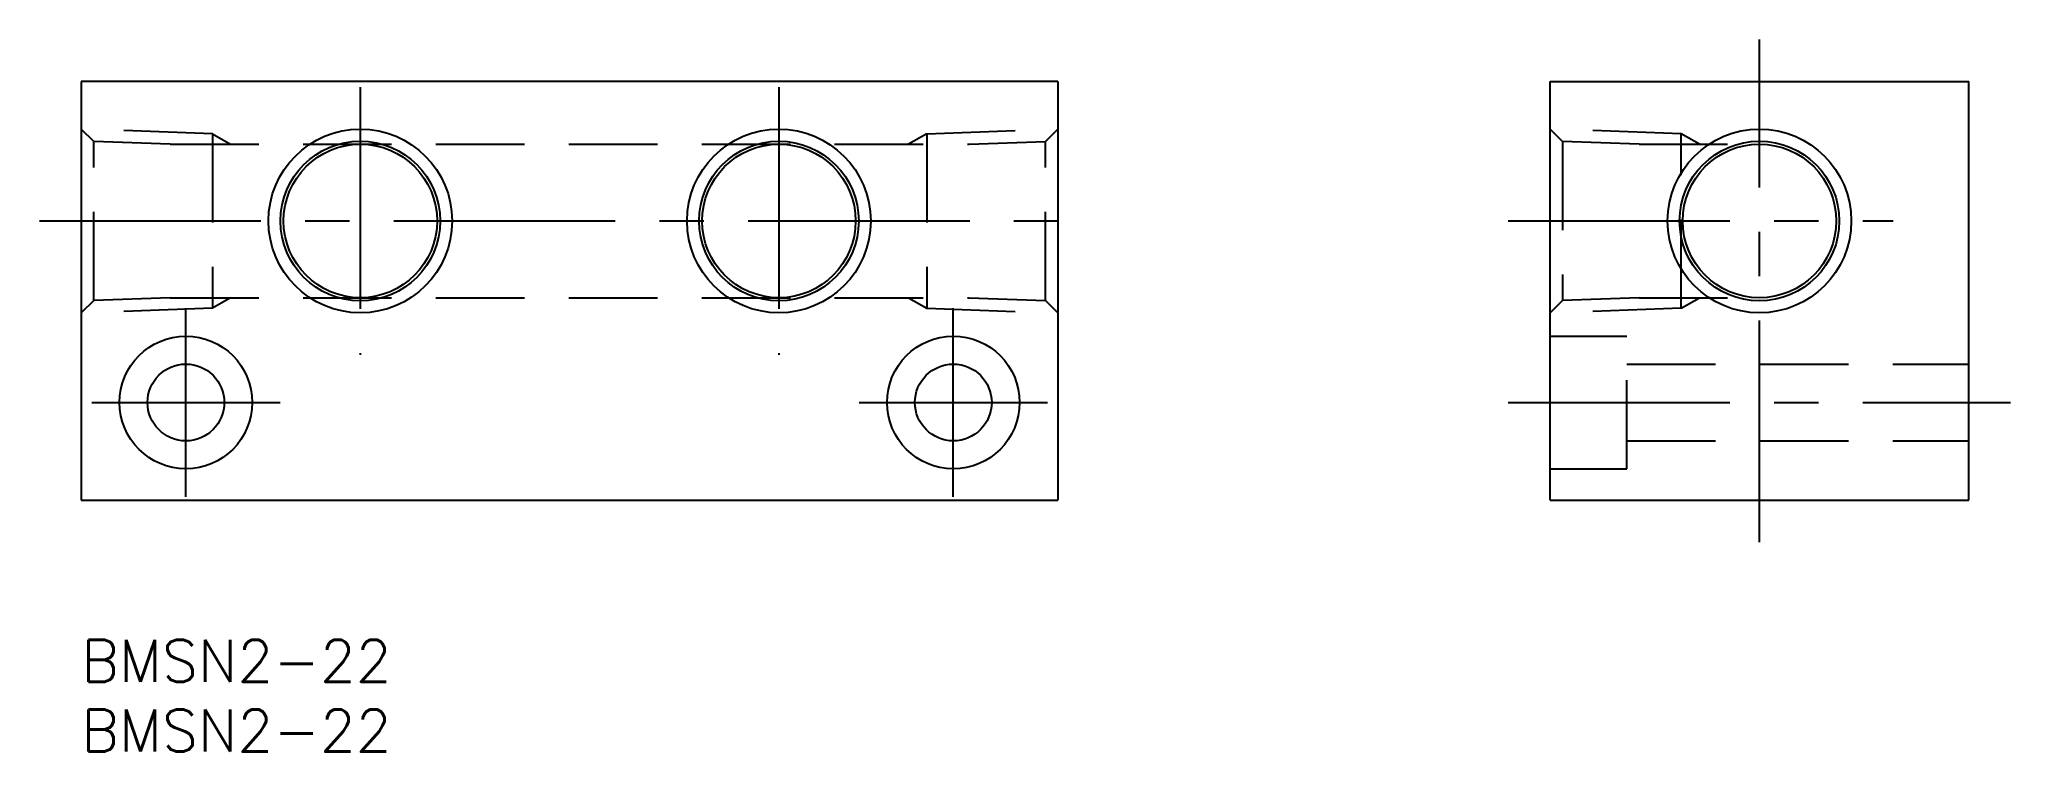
# Model space of a CAD drawing. Extents: x -3 to 138, y -8 to 43.
import ezdxf

# ---------------------------------------------------------------- set-up
doc = ezdxf.new("R2010")
doc.units = 0
doc.header["$LTSCALE"] = 0.5
doc.linetypes.add('CENTER', pattern=[50.8, 31.75, -6.35, 6.35, -6.35])
doc.linetypes.add('DASHED', pattern=[19.05, 12.7, -6.35])
doc.layers.get('0').update_dxf_attribs({"linetype": 'CONTINUOUS'})
for name, color, linetype in [('MSM_CENTER', 1, 'CENTER'), ('MSM_CONTINUOUS', 7, 'CONTINUOUS'), ('MSM_DASHED', 4, 'DASHED'), ('MSM_NARROW', 5, 'CONTINUOUS'), ('MSM_PART_NUMBER', 7, 'CONTINUOUS')]:
    doc.layers.add(name, color=color, linetype=linetype)
doc.styles.get("Standard").update_dxf_attribs({"font": 'txt.shx', "height": 3, "bigfont": 'bigfont.shx'})

# ---------------------------------------------------------------- blocks, each defined once
blk = doc.blocks.new('*U8')
at = {"layer": 'MSM_PART_NUMBER'}
blk.add_text('BMSN2-22', height=3, dxfattribs=at).set_placement((0, -3))
blk = doc.blocks.new('*U9')
at = {"layer": 'MSM_PART_NUMBER'}
blk.add_text('BMSN2-22', height=3, dxfattribs=at).set_placement((0, -8))

msp = doc.modelspace()

# ---------------------------------------------------------------- linework, layer by layer
msp.add_line((23, 34.6), (23, 34.6))
at = {"layer": 'MSM_CENTER'}
for p, q in [((120.28, 7), (120.28, 43)), ((20, 39.58), (20, 20.42)), ((50, 39.58), (50, 20.42)), ((-3, 30), (73, 30)), ((102.28, 30), (129.86, 30)), ((7.5, 10.25), (7.5, 23.75)), ((62.5, 10.25), (62.5, 23.75)), ((0.75, 17), (14.25, 17)), ((55.75, 17), (69.25, 17)), ((102.28, 17), (138.28, 17))]:
    msp.add_line(p, q, dxfattribs=at)
at = {"layer": 'MSM_CONTINUOUS'}
for p, q in [((70, 40), (0, 40)), ((0, 40), (0, 10)), ((70, 40), (70, 10)), ((105.28, 40), (135.28, 40)), ((105.28, 10), (105.28, 40)), ((135.28, 10), (135.28, 40)), ((0, 10), (70, 10)), ((105.28, 10), (135.28, 10))]:
    msp.add_line(p, q, dxfattribs=at)
for centre, radius in [((20, 30), 5.72), ((20, 30), 5.5), ((50, 30), 5.72), ((50, 30), 5.5), ((120.28, 30), 5.72), ((120.28, 30), 5.5), ((7.5, 17), 4.75), ((62.5, 17), 4.75), ((7.5, 17), 2.75), ((62.5, 17), 2.75)]:
    msp.add_circle(centre, radius, dxfattribs=at)
at = {"layer": 'MSM_DASHED'}
for p, q in [((9.4, 36.25), (0, 36.58)), ((0.89, 35.69), (0, 36.58)), ((6.37, 35.5), (0.89, 35.69)), ((0.89, 24.31), (0.89, 35.69)), ((6.37, 35.5), (63.63, 35.5)), ((9.4, 36.25), (10.7, 35.5)), ((9.4, 36.25), (9.4, 23.75)), ((60.6, 36.25), (59.3, 35.5)), ((60.6, 36.25), (70, 36.58)), ((60.6, 36.25), (60.6, 23.75)), ((63.63, 35.5), (69.11, 35.69)), ((69.11, 35.69), (70, 36.58)), ((69.11, 24.31), (69.11, 35.69)), ((106.17, 35.69), (105.28, 36.58)), ((114.68, 36.25), (105.28, 36.58)), ((111.65, 35.5), (106.17, 35.69)), ((106.17, 35.69), (106.17, 24.31)), ((111.65, 35.5), (120.28, 35.5)), ((115.98, 35.5), (114.68, 36.25)), ((114.68, 23.75), (114.68, 36.25)), ((0.89, 24.31), (0, 23.42)), ((6.37, 24.5), (0.89, 24.31)), ((6.37, 24.5), (63.63, 24.5)), ((10.7, 24.5), (9.4, 23.75)), ((59.3, 24.5), (60.6, 23.75)), ((63.63, 24.5), (69.11, 24.31)), ((69.11, 24.31), (70, 23.42)), ((106.17, 24.31), (105.28, 23.42)), ((111.65, 24.5), (106.17, 24.31)), ((111.65, 24.5), (120.28, 24.5)), ((114.68, 23.75), (115.98, 24.5)), ((9.4, 23.75), (0, 23.42)), ((60.6, 23.75), (70, 23.42)), ((114.68, 23.75), (105.28, 23.42)), ((105.28, 21.75), (110.78, 21.75)), ((110.78, 12.25), (110.78, 21.75)), ((110.78, 19.75), (135.28, 19.75)), ((110.78, 14.25), (135.28, 14.25)), ((105.28, 12.25), (110.78, 12.25))]:
    msp.add_line(p, q, dxfattribs=at)
at = {"layer": 'MSM_NARROW'}
for centre in [(20, 30), (50, 30), (120.28, 30)]:
    msp.add_circle(centre, 6.58, dxfattribs=at)

# ---------------------------------------------------------------- block references
at = {"layer": 'MSM_CONTINUOUS'}
for name in ['*U8', '*U9']:
    msp.add_blockref(name, (0, 0), dxfattribs=at)

doc.saveas('drawing.dxf')
